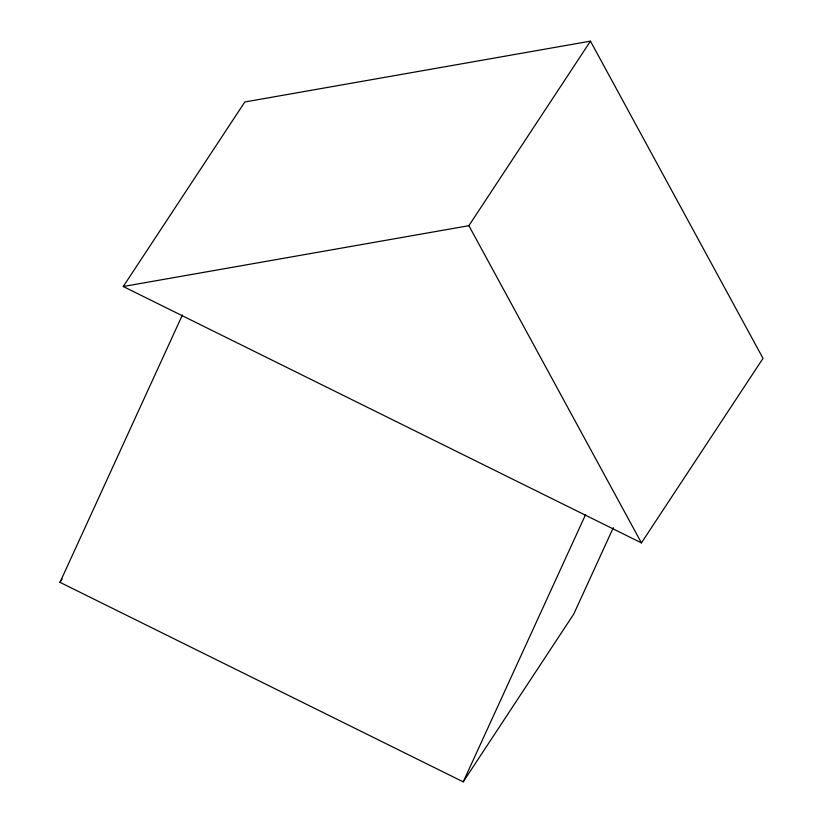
<?xml version="1.0" encoding="UTF-8"?>
<svg xmlns="http://www.w3.org/2000/svg" width="823" height="823" viewBox="0 0 823 823"><rect width="100%" height="100%" fill="white"/><g stroke="black" fill="none" stroke-linecap="round" stroke-linejoin="round"><path stroke-width="1.23" d="M613.3 527.708L573.744 614.092L463.226 781.85L59.986 582.345L182.377 315.024M463.226 781.85L585.616 514.529M123.244 286.517L244.822 101.98L590.461 41.15L763.014 358.355L641.436 542.892L123.244 286.517L468.884 225.687L590.461 41.15M59.986 582.345L62.095 579.145M468.884 225.687L641.436 542.892"/></g></svg>
